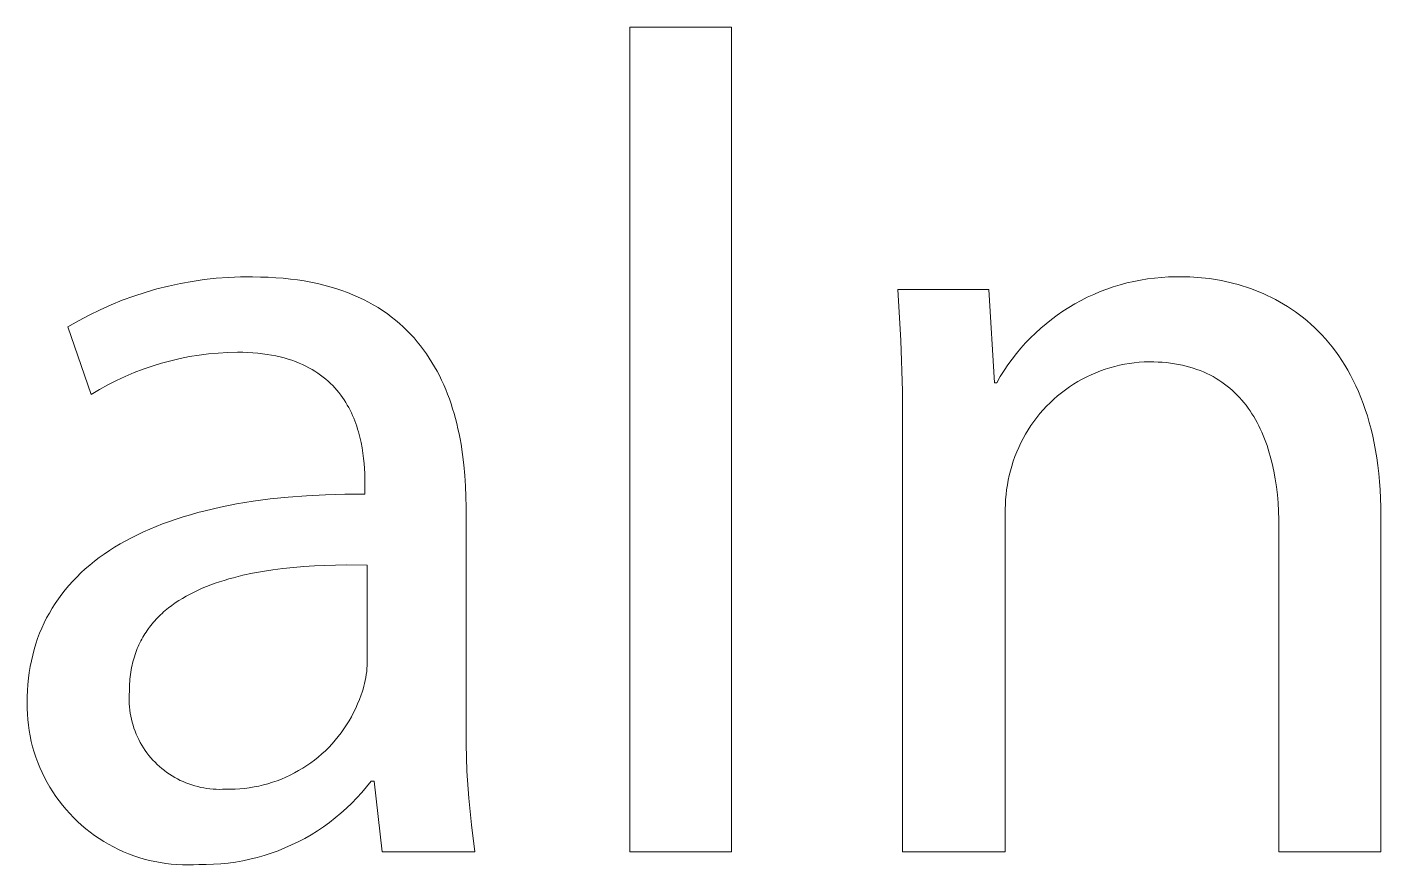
# Model space of a CAD drawing. Header units: millimetres. Extents: x -987 to 2591, y -102 to 2398.
# Drawn here: x 2276.74 to 2318.52, y -42.26 to -16.42 of the extents above; entities that cross this region are included whole.
import ezdxf

# ---------------------------------------------------------------- set-up
doc = ezdxf.new("R2010")
doc.units = ezdxf.units.MM
doc.header["$MEASUREMENT"] = 0
doc.layers.add('Domyślny', color=7, linetype='Continuous', true_color=0x000000)

msp = doc.modelspace()

# ---------------------------------------------------------------- linework, layer by layer
at = {"layer": 'Domyślny', "color": 18, "lineweight": 15, "true_color": 0x000000}
for p, q in [((2295.338, -16.422), (2298.483, -16.422)), ((2295.338, -41.858), (2295.338, -16.422)), ((2298.483, -16.422), (2298.483, -41.858)), ((2281.84, -24.264), (2282.21, -24.211)), ((2282.21, -24.211), (2282.581, -24.171)), ((2282.581, -24.171), (2282.954, -24.144)), ((2282.954, -24.144), (2283.327, -24.13)), ((2283.327, -24.13), (2283.7, -24.128)), ((2283.7, -24.128), (2283.945, -24.131)), ((2283.945, -24.131), (2284.185, -24.139)), ((2284.185, -24.139), (2284.418, -24.152)), ((2284.418, -24.152), (2284.646, -24.17)), ((2284.646, -24.17), (2284.868, -24.193)), ((2284.868, -24.193), (2285.085, -24.221)), ((2285.085, -24.221), (2285.296, -24.253)), ((2310.891, -24.265), (2311.103, -24.223)), ((2311.103, -24.223), (2311.317, -24.189)), ((2311.317, -24.189), (2311.532, -24.161)), ((2311.532, -24.161), (2311.747, -24.141)), ((2311.747, -24.141), (2311.964, -24.128)), ((2311.964, -24.128), (2312.18, -24.123)), ((2312.18, -24.123), (2312.397, -24.125)), ((2312.397, -24.125), (2312.511, -24.126)), ((2312.511, -24.126), (2312.626, -24.129)), ((2312.626, -24.129), (2312.743, -24.134)), ((2312.743, -24.134), (2312.862, -24.142)), ((2312.862, -24.142), (2312.982, -24.153)), ((2312.982, -24.153), (2313.104, -24.165)), ((2313.104, -24.165), (2313.227, -24.18)), ((2313.227, -24.18), (2313.351, -24.198)), ((2313.351, -24.198), (2313.476, -24.219)), ((2313.476, -24.219), (2313.602, -24.242)), ((2280.032, -24.719), (2280.387, -24.603)), ((2280.387, -24.603), (2280.746, -24.5)), ((2280.746, -24.5), (2281.108, -24.409)), ((2281.108, -24.409), (2281.473, -24.33)), ((2281.473, -24.33), (2281.84, -24.264)), ((2285.296, -24.253), (2285.502, -24.291)), ((2285.502, -24.291), (2285.703, -24.333)), ((2285.703, -24.333), (2285.898, -24.379)), ((2285.898, -24.379), (2286.088, -24.43)), ((2286.088, -24.43), (2286.273, -24.485)), ((2286.273, -24.485), (2286.452, -24.545)), ((2286.452, -24.545), (2286.627, -24.609)), ((2286.627, -24.609), (2286.797, -24.677)), ((2303.707, -26.085), (2303.616, -24.518)), ((2303.616, -24.518), (2306.416, -24.518)), ((2306.416, -24.518), (2306.595, -27.389)), ((2309.657, -24.666), (2309.856, -24.582)), ((2309.856, -24.582), (2310.059, -24.504)), ((2310.059, -24.504), (2310.263, -24.434)), ((2310.263, -24.434), (2310.471, -24.371)), ((2310.471, -24.371), (2310.68, -24.314)), ((2310.68, -24.314), (2310.891, -24.265)), ((2313.602, -24.242), (2313.728, -24.268)), ((2313.728, -24.268), (2313.856, -24.297)), ((2313.856, -24.297), (2313.983, -24.329)), ((2313.983, -24.329), (2314.112, -24.364)), ((2314.112, -24.364), (2314.24, -24.401)), ((2314.24, -24.401), (2314.369, -24.443)), ((2314.369, -24.443), (2314.498, -24.487)), ((2314.498, -24.487), (2314.627, -24.535)), ((2314.627, -24.535), (2314.755, -24.586)), ((2314.755, -24.586), (2314.883, -24.64)), ((2314.883, -24.64), (2315.011, -24.698)), ((2278.994, -25.139), (2279.335, -24.987)), ((2279.335, -24.987), (2279.681, -24.847)), ((2279.681, -24.847), (2280.032, -24.719)), ((2286.797, -24.677), (2286.961, -24.748)), ((2286.961, -24.748), (2287.121, -24.824)), ((2287.121, -24.824), (2287.276, -24.904)), ((2287.276, -24.904), (2287.427, -24.987)), ((2287.427, -24.987), (2287.572, -25.074)), ((2308.89, -25.069), (2309.077, -24.958)), ((2309.077, -24.958), (2309.267, -24.854)), ((2309.267, -24.854), (2309.46, -24.757)), ((2309.46, -24.757), (2309.657, -24.666)), ((2315.011, -24.698), (2315.139, -24.76)), ((2315.139, -24.76), (2315.266, -24.825)), ((2315.266, -24.825), (2315.392, -24.894)), ((2315.392, -24.894), (2315.517, -24.966)), ((2315.517, -24.966), (2315.642, -25.043)), ((2315.642, -25.043), (2315.765, -25.123)), ((2278.005, -25.665), (2278.329, -25.478)), ((2278.329, -25.478), (2278.659, -25.303)), ((2278.659, -25.303), (2278.994, -25.139)), ((2287.572, -25.074), (2287.713, -25.165)), ((2287.713, -25.165), (2287.85, -25.259)), ((2287.85, -25.259), (2287.982, -25.357)), ((2287.982, -25.357), (2288.109, -25.458)), ((2288.109, -25.458), (2288.233, -25.562)), ((2308.186, -25.571), (2308.355, -25.437)), ((2308.355, -25.437), (2308.529, -25.308)), ((2308.529, -25.308), (2308.708, -25.185)), ((2308.708, -25.185), (2308.89, -25.069)), ((2315.765, -25.123), (2315.887, -25.208)), ((2315.887, -25.208), (2316.008, -25.296)), ((2316.008, -25.296), (2316.127, -25.389)), ((2316.127, -25.389), (2316.245, -25.486)), ((2278.72, -27.75), (2278.005, -25.665)), ((2288.233, -25.562), (2288.352, -25.669)), ((2288.352, -25.669), (2288.466, -25.779)), ((2288.466, -25.779), (2288.577, -25.893)), ((2288.577, -25.893), (2288.683, -26.009)), ((2307.705, -26.009), (2307.86, -25.858)), ((2307.86, -25.858), (2308.021, -25.712)), ((2308.021, -25.712), (2308.186, -25.571)), ((2316.245, -25.486), (2316.361, -25.587)), ((2316.361, -25.587), (2316.476, -25.693)), ((2316.476, -25.693), (2316.588, -25.802)), ((2316.588, -25.802), (2316.699, -25.917)), ((2288.683, -26.009), (2288.785, -26.128)), ((2288.785, -26.128), (2288.884, -26.25)), ((2288.884, -26.25), (2288.978, -26.374)), ((2303.755, -27.654), (2303.707, -26.085)), ((2307.411, -26.327), (2307.555, -26.165)), ((2307.555, -26.165), (2307.705, -26.009)), ((2316.699, -25.917), (2316.807, -26.036)), ((2316.807, -26.036), (2316.913, -26.159)), ((2316.913, -26.159), (2317.017, -26.288)), ((2317.017, -26.288), (2317.119, -26.421)), ((2281.175, -26.711), (2280.888, -26.788)), ((2281.465, -26.643), (2281.175, -26.711)), ((2281.757, -26.586), (2281.465, -26.643)), ((2282.05, -26.539), (2281.757, -26.586)), ((2282.345, -26.502), (2282.05, -26.539)), ((2282.641, -26.475), (2282.345, -26.502)), ((2282.938, -26.458), (2282.641, -26.475)), ((2283.236, -26.451), (2282.938, -26.458)), ((2283.399, -26.453), (2283.236, -26.451)), ((2283.558, -26.459), (2283.399, -26.453)), ((2283.713, -26.468), (2283.558, -26.459)), ((2283.863, -26.481), (2283.713, -26.468)), ((2284.009, -26.497), (2283.863, -26.481)), ((2284.15, -26.516), (2284.009, -26.497)), ((2284.287, -26.539), (2284.15, -26.516)), ((2284.42, -26.565), (2284.287, -26.539)), ((2284.549, -26.594), (2284.42, -26.565)), ((2284.674, -26.626), (2284.549, -26.594)), ((2284.795, -26.662), (2284.674, -26.626)), ((2284.912, -26.699), (2284.795, -26.662)), ((2285.026, -26.74), (2284.912, -26.699)), ((2288.978, -26.374), (2289.069, -26.501)), ((2289.069, -26.501), (2289.155, -26.63)), ((2289.155, -26.63), (2289.238, -26.762)), ((2307.012, -26.839), (2307.139, -26.664)), ((2307.139, -26.664), (2307.272, -26.493)), ((2307.272, -26.493), (2307.411, -26.327)), ((2317.119, -26.421), (2317.217, -26.559)), ((2317.217, -26.559), (2317.314, -26.701)), ((2317.314, -26.701), (2317.407, -26.849)), ((2280.045, -27.078), (2279.771, -27.194)), ((2280.322, -26.972), (2280.045, -27.078)), ((2280.604, -26.875), (2280.322, -26.972)), ((2280.888, -26.788), (2280.604, -26.875)), ((2285.135, -26.783), (2285.026, -26.74)), ((2285.241, -26.829), (2285.135, -26.783)), ((2285.343, -26.878), (2285.241, -26.829)), ((2285.441, -26.929), (2285.343, -26.878)), ((2285.536, -26.982), (2285.441, -26.929)), ((2285.627, -27.037), (2285.536, -26.982)), ((2285.715, -27.095), (2285.627, -27.037)), ((2285.8, -27.154), (2285.715, -27.095)), ((2285.881, -27.216), (2285.8, -27.154)), ((2289.238, -26.762), (2289.317, -26.896)), ((2289.317, -26.896), (2289.393, -27.032)), ((2289.393, -27.032), (2289.465, -27.171)), ((2306.775, -27.202), (2306.89, -27.018)), ((2306.89, -27.018), (2307.012, -26.839)), ((2309.58, -27.144), (2309.441, -27.21)), ((2309.722, -27.083), (2309.58, -27.144)), ((2309.865, -27.026), (2309.722, -27.083)), ((2310.01, -26.975), (2309.865, -27.026)), ((2310.157, -26.929), (2310.01, -26.975)), ((2310.306, -26.888), (2310.157, -26.929)), ((2310.456, -26.852), (2310.306, -26.888)), ((2310.607, -26.821), (2310.456, -26.852)), ((2310.758, -26.795), (2310.607, -26.821)), ((2310.911, -26.775), (2310.758, -26.795)), ((2311.064, -26.76), (2310.911, -26.775)), ((2311.218, -26.75), (2311.064, -26.76)), ((2311.372, -26.746), (2311.218, -26.75)), ((2311.509, -26.747), (2311.372, -26.746)), ((2311.644, -26.752), (2311.509, -26.747)), ((2311.775, -26.761), (2311.644, -26.752)), ((2311.904, -26.772), (2311.775, -26.761)), ((2312.03, -26.787), (2311.904, -26.772)), ((2312.154, -26.805), (2312.03, -26.787)), ((2312.274, -26.827), (2312.154, -26.805)), ((2312.393, -26.851), (2312.274, -26.827)), ((2312.508, -26.878), (2312.393, -26.851)), ((2312.621, -26.909), (2312.508, -26.878)), ((2312.731, -26.942), (2312.621, -26.909)), ((2312.839, -26.979), (2312.731, -26.942)), ((2312.944, -27.018), (2312.839, -26.979)), ((2313.047, -27.06), (2312.944, -27.018)), ((2313.147, -27.105), (2313.047, -27.06)), ((2313.244, -27.152), (2313.147, -27.105)), ((2313.339, -27.203), (2313.244, -27.152)), ((2317.407, -26.849), (2317.497, -27.002)), ((2317.497, -27.002), (2317.585, -27.16)), ((2279.236, -27.454), (2278.976, -27.598)), ((2279.501, -27.319), (2279.236, -27.454)), ((2279.771, -27.194), (2279.501, -27.319)), ((2285.96, -27.279), (2285.881, -27.216)), ((2286.035, -27.345), (2285.96, -27.279)), ((2286.106, -27.412), (2286.035, -27.345)), ((2286.175, -27.481), (2286.106, -27.412)), ((2286.241, -27.551), (2286.175, -27.481)), ((2286.304, -27.623), (2286.241, -27.551)), ((2289.465, -27.171), (2289.534, -27.311)), ((2289.534, -27.311), (2289.599, -27.453)), ((2289.599, -27.453), (2289.66, -27.598)), ((2306.595, -27.389), (2306.666, -27.389)), ((2306.666, -27.389), (2306.775, -27.202)), ((2308.909, -27.52), (2308.783, -27.609)), ((2309.038, -27.436), (2308.909, -27.52)), ((2309.17, -27.356), (2309.038, -27.436)), ((2309.304, -27.28), (2309.17, -27.356)), ((2309.441, -27.21), (2309.304, -27.28)), ((2313.432, -27.256), (2313.339, -27.203)), ((2313.522, -27.312), (2313.432, -27.256)), ((2313.61, -27.37), (2313.522, -27.312)), ((2313.695, -27.431), (2313.61, -27.37)), ((2313.778, -27.494), (2313.695, -27.431)), ((2313.859, -27.56), (2313.778, -27.494)), ((2313.937, -27.628), (2313.859, -27.56)), ((2317.585, -27.16), (2317.669, -27.323)), ((2317.669, -27.323), (2317.75, -27.491)), ((2317.75, -27.491), (2317.828, -27.665)), ((2278.976, -27.598), (2278.72, -27.75)), ((2286.364, -27.696), (2286.304, -27.623)), ((2286.422, -27.77), (2286.364, -27.696)), ((2286.476, -27.846), (2286.422, -27.77)), ((2286.528, -27.923), (2286.476, -27.846)), ((2286.578, -28.001), (2286.528, -27.923)), ((2289.66, -27.598), (2289.719, -27.744)), ((2289.719, -27.744), (2289.774, -27.891)), ((2289.774, -27.891), (2289.826, -28.04)), ((2303.759, -29.224), (2303.755, -27.654)), ((2308.425, -27.901), (2308.312, -28.006)), ((2308.541, -27.799), (2308.425, -27.901)), ((2308.66, -27.702), (2308.541, -27.799)), ((2308.783, -27.609), (2308.66, -27.702)), ((2314.013, -27.699), (2313.937, -27.628)), ((2314.087, -27.772), (2314.013, -27.699)), ((2314.158, -27.847), (2314.087, -27.772)), ((2314.227, -27.925), (2314.158, -27.847)), ((2314.294, -28.005), (2314.227, -27.925)), ((2317.828, -27.665), (2317.902, -27.844)), ((2317.902, -27.844), (2317.973, -28.028)), ((2286.625, -28.079), (2286.578, -28.001)), ((2286.669, -28.159), (2286.625, -28.079)), ((2286.711, -28.24), (2286.669, -28.159)), ((2286.751, -28.321), (2286.711, -28.24)), ((2286.788, -28.403), (2286.751, -28.321)), ((2286.823, -28.485), (2286.788, -28.403)), ((2289.826, -28.04), (2289.875, -28.191)), ((2289.875, -28.191), (2289.92, -28.343)), ((2289.92, -28.343), (2289.963, -28.497)), ((2307.997, -28.344), (2307.9, -28.464)), ((2308.099, -28.228), (2307.997, -28.344)), ((2308.204, -28.115), (2308.099, -28.228)), ((2308.312, -28.006), (2308.204, -28.115)), ((2314.359, -28.087), (2314.294, -28.005)), ((2314.421, -28.171), (2314.359, -28.087)), ((2314.482, -28.257), (2314.421, -28.171)), ((2314.54, -28.346), (2314.482, -28.257)), ((2314.596, -28.436), (2314.54, -28.346)), ((2317.973, -28.028), (2318.039, -28.219)), ((2318.039, -28.219), (2318.103, -28.414)), ((2286.856, -28.568), (2286.823, -28.485)), ((2286.887, -28.651), (2286.856, -28.568)), ((2286.916, -28.734), (2286.887, -28.651)), ((2286.943, -28.818), (2286.916, -28.734)), ((2286.968, -28.902), (2286.943, -28.818)), ((2289.963, -28.497), (2290.003, -28.652)), ((2290.003, -28.652), (2290.04, -28.808)), ((2290.04, -28.808), (2290.074, -28.965)), ((2307.719, -28.713), (2307.635, -28.842)), ((2307.808, -28.587), (2307.719, -28.713)), ((2307.9, -28.464), (2307.808, -28.587)), ((2314.65, -28.528), (2314.596, -28.436)), ((2314.701, -28.622), (2314.65, -28.528)), ((2314.751, -28.718), (2314.701, -28.622)), ((2314.799, -28.816), (2314.751, -28.718)), ((2314.844, -28.916), (2314.799, -28.816)), ((2318.103, -28.414), (2318.162, -28.616)), ((2318.162, -28.616), (2318.217, -28.823)), ((2318.217, -28.823), (2318.267, -29.035)), ((2286.991, -28.985), (2286.968, -28.902)), ((2287.013, -29.069), (2286.991, -28.985)), ((2287.032, -29.153), (2287.013, -29.069)), ((2287.05, -29.236), (2287.032, -29.153)), ((2287.082, -29.401), (2287.05, -29.236)), ((2290.074, -28.965), (2290.105, -29.123)), ((2290.105, -29.123), (2290.134, -29.282)), ((2303.759, -41.864), (2303.759, -29.224)), ((2307.48, -29.108), (2307.41, -29.245)), ((2307.555, -28.974), (2307.48, -29.108)), ((2307.635, -28.842), (2307.555, -28.974)), ((2314.888, -29.017), (2314.844, -28.916)), ((2314.929, -29.12), (2314.888, -29.017)), ((2314.969, -29.225), (2314.929, -29.12)), ((2315.006, -29.332), (2314.969, -29.225)), ((2318.267, -29.035), (2318.314, -29.254)), ((2287.108, -29.565), (2287.082, -29.401)), ((2287.128, -29.726), (2287.108, -29.565)), ((2290.134, -29.282), (2290.183, -29.602)), ((2290.183, -29.602), (2290.222, -29.925)), ((2307.284, -29.526), (2307.228, -29.67)), ((2307.344, -29.385), (2307.284, -29.526)), ((2307.41, -29.245), (2307.344, -29.385)), ((2315.042, -29.44), (2315.006, -29.332)), ((2315.076, -29.549), (2315.042, -29.44)), ((2315.107, -29.66), (2315.076, -29.549)), ((2315.137, -29.773), (2315.107, -29.66)), ((2318.314, -29.254), (2318.356, -29.479)), ((2318.356, -29.479), (2318.394, -29.71)), ((2287.143, -29.883), (2287.128, -29.726)), ((2287.155, -30.037), (2287.143, -29.883)), ((2287.162, -30.186), (2287.155, -30.037)), ((2290.222, -29.925), (2290.252, -30.25)), ((2307.131, -29.962), (2307.089, -30.106)), ((2307.177, -29.815), (2307.131, -29.962)), ((2307.228, -29.67), (2307.177, -29.815)), ((2315.165, -29.887), (2315.137, -29.773)), ((2315.216, -30.119), (2315.165, -29.887)), ((2318.394, -29.71), (2318.427, -29.947)), ((2318.427, -29.947), (2318.455, -30.189)), ((2287.166, -30.329), (2287.162, -30.186)), ((2287.167, -30.466), (2287.166, -30.329)), ((2287.167, -30.824), (2287.167, -30.466)), ((2290.252, -30.25), (2290.273, -30.576)), ((2307.02, -30.398), (2306.993, -30.545)), ((2307.053, -30.251), (2307.02, -30.398)), ((2307.089, -30.106), (2307.053, -30.251)), ((2315.259, -30.356), (2315.216, -30.119)), ((2315.295, -30.598), (2315.259, -30.356)), ((2318.455, -30.189), (2318.478, -30.439)), ((2318.478, -30.439), (2318.496, -30.694)), ((2284.797, -30.919), (2285.363, -30.875)), ((2285.363, -30.875), (2285.947, -30.844)), ((2285.947, -30.844), (2286.548, -30.827)), ((2286.548, -30.827), (2287.167, -30.824)), ((2290.273, -30.576), (2290.285, -30.902)), ((2290.285, -30.902), (2290.289, -31.229)), ((2306.952, -30.842), (2306.939, -30.991)), ((2306.97, -30.693), (2306.952, -30.842)), ((2306.993, -30.545), (2306.97, -30.693)), ((2315.324, -30.845), (2315.295, -30.598)), ((2315.347, -31.095), (2315.324, -30.845)), ((2318.496, -30.694), (2318.51, -30.956)), ((2282.239, -31.338), (2282.714, -31.228)), ((2282.714, -31.228), (2283.207, -31.131)), ((2283.207, -31.131), (2283.719, -31.047)), ((2283.719, -31.047), (2284.249, -30.976)), ((2284.249, -30.976), (2284.797, -30.919)), ((2290.289, -31.229), (2290.289, -37.71)), ((2306.931, -31.14), (2306.927, -31.29)), ((2306.927, -31.29), (2306.928, -31.44)), ((2306.939, -30.991), (2306.931, -31.14)), ((2315.363, -31.35), (2315.347, -31.095)), ((2318.51, -30.956), (2318.518, -31.224)), ((2318.518, -31.224), (2318.52, -31.499)), ((2280.724, -31.824), (2280.926, -31.745)), ((2280.926, -31.745), (2281.133, -31.669)), ((2281.133, -31.669), (2281.345, -31.596)), ((2281.345, -31.596), (2281.561, -31.527)), ((2281.561, -31.527), (2281.782, -31.461)), ((2281.782, -31.461), (2282.008, -31.397)), ((2282.008, -31.397), (2282.239, -31.338)), ((2306.928, -31.44), (2306.928, -41.864)), ((2315.372, -31.608), (2315.363, -31.35)), ((2315.375, -31.869), (2315.372, -31.608)), ((2318.52, -31.499), (2318.52, -41.864)), ((2279.964, -32.171), (2280.147, -32.08)), ((2280.147, -32.08), (2280.334, -31.991)), ((2280.334, -31.991), (2280.527, -31.906)), ((2280.527, -31.906), (2280.724, -31.824)), ((2315.375, -41.864), (2315.375, -31.869)), ((2279.122, -32.676), (2279.281, -32.569)), ((2279.281, -32.569), (2279.444, -32.465)), ((2279.444, -32.465), (2279.612, -32.364)), ((2279.612, -32.364), (2279.786, -32.266)), ((2279.786, -32.266), (2279.964, -32.171)), ((2278.676, -33.016), (2278.82, -32.899)), ((2278.82, -32.899), (2278.969, -32.786)), ((2278.969, -32.786), (2279.122, -32.676)), ((2278.152, -33.511), (2278.276, -33.383)), ((2278.276, -33.383), (2278.404, -33.257)), ((2278.404, -33.257), (2278.538, -33.135)), ((2278.538, -33.135), (2278.676, -33.016)), ((2283.11, -33.404), (2282.966, -33.444)), ((2283.404, -33.331), (2283.11, -33.404)), ((2283.704, -33.267), (2283.404, -33.331)), ((2284.011, -33.211), (2283.704, -33.267)), ((2284.323, -33.163), (2284.011, -33.211)), ((2284.639, -33.122), (2284.323, -33.163)), ((2284.96, -33.088), (2284.639, -33.122)), ((2285.283, -33.061), (2284.96, -33.088)), ((2285.608, -33.04), (2285.283, -33.061)), ((2285.935, -33.025), (2285.608, -33.04)), ((2286.589, -33.011), (2285.935, -33.025)), ((2287.239, -33.016), (2286.589, -33.011)), ((2287.239, -36.018), (2287.239, -33.016)), ((2277.812, -33.914), (2277.92, -33.777)), ((2277.92, -33.777), (2278.034, -33.642)), ((2278.034, -33.642), (2278.152, -33.511)), ((2282.02, -33.788), (2281.895, -33.847)), ((2282.148, -33.731), (2282.02, -33.788)), ((2282.278, -33.677), (2282.148, -33.731)), ((2282.411, -33.626), (2282.278, -33.677)), ((2282.546, -33.576), (2282.411, -33.626)), ((2282.684, -33.53), (2282.546, -33.576)), ((2282.824, -33.486), (2282.684, -33.53)), ((2282.966, -33.444), (2282.824, -33.486)), ((2277.518, -34.344), (2277.611, -34.198)), ((2277.611, -34.198), (2277.709, -34.054)), ((2277.709, -34.054), (2277.812, -33.914)), ((2281.314, -34.184), (2281.207, -34.26)), ((2281.424, -34.111), (2281.314, -34.184)), ((2281.537, -34.041), (2281.424, -34.111)), ((2281.653, -33.973), (2281.537, -34.041)), ((2281.773, -33.909), (2281.653, -33.973)), ((2281.895, -33.847), (2281.773, -33.909)), ((2277.27, -34.8), (2277.347, -34.645)), ((2277.347, -34.645), (2277.43, -34.493)), ((2277.43, -34.493), (2277.518, -34.344)), ((2280.771, -34.638), (2280.728, -34.684)), ((2280.816, -34.593), (2280.771, -34.638)), ((2280.862, -34.549), (2280.816, -34.593)), ((2280.908, -34.505), (2280.862, -34.549)), ((2280.956, -34.462), (2280.908, -34.505)), ((2281.004, -34.42), (2280.956, -34.462)), ((2281.054, -34.379), (2281.004, -34.42)), ((2281.104, -34.338), (2281.054, -34.379)), ((2281.207, -34.26), (2281.104, -34.338)), ((2277.131, -35.118), (2277.198, -34.958)), ((2277.198, -34.958), (2277.27, -34.8)), ((2280.414, -35.08), (2280.379, -35.134)), ((2280.449, -35.028), (2280.414, -35.08)), ((2280.486, -34.976), (2280.449, -35.028)), ((2280.524, -34.925), (2280.486, -34.976)), ((2280.562, -34.876), (2280.524, -34.925)), ((2280.602, -34.826), (2280.562, -34.876)), ((2280.643, -34.778), (2280.602, -34.826)), ((2280.685, -34.731), (2280.643, -34.778)), ((2280.728, -34.684), (2280.685, -34.731)), ((2276.962, -35.618), (2277.013, -35.448)), ((2277.013, -35.448), (2277.069, -35.282)), ((2277.069, -35.282), (2277.131, -35.118)), ((2280.195, -35.471), (2280.169, -35.53)), ((2280.223, -35.413), (2280.195, -35.471)), ((2280.252, -35.355), (2280.223, -35.413)), ((2280.282, -35.298), (2280.252, -35.355)), ((2280.313, -35.243), (2280.282, -35.298)), ((2280.346, -35.188), (2280.313, -35.243)), ((2280.379, -35.134), (2280.346, -35.188)), ((2276.875, -35.965), (2276.916, -35.79)), ((2276.916, -35.79), (2276.962, -35.618)), ((2280.034, -35.905), (2280.016, -35.971)), ((2280.053, -35.841), (2280.034, -35.905)), ((2280.074, -35.777), (2280.053, -35.841)), ((2280.096, -35.714), (2280.074, -35.777)), ((2280.119, -35.652), (2280.096, -35.714)), ((2280.143, -35.591), (2280.119, -35.652)), ((2280.169, -35.53), (2280.143, -35.591)), ((2276.786, -36.507), (2276.811, -36.324)), ((2276.811, -36.324), (2276.84, -36.143)), ((2276.84, -36.143), (2276.875, -35.965)), ((2279.944, -36.313), (2279.934, -36.385)), ((2279.956, -36.243), (2279.944, -36.313)), ((2279.969, -36.174), (2279.956, -36.243)), ((2279.983, -36.105), (2279.969, -36.174)), ((2279.999, -36.038), (2279.983, -36.105)), ((2280.016, -35.971), (2279.999, -36.038)), ((2287.21, -36.389), (2287.222, -36.297)), ((2287.222, -36.297), (2287.23, -36.204)), ((2287.23, -36.204), (2287.236, -36.111)), ((2287.236, -36.111), (2287.239, -36.018)), ((2276.754, -36.883), (2276.767, -36.693)), ((2276.767, -36.693), (2276.786, -36.507)), ((2279.903, -36.756), (2279.9, -36.833)), ((2279.906, -36.68), (2279.903, -36.756)), ((2279.911, -36.605), (2279.906, -36.68)), ((2279.917, -36.53), (2279.911, -36.605)), ((2279.925, -36.457), (2279.917, -36.53)), ((2279.934, -36.385), (2279.925, -36.457)), ((2287.109, -36.843), (2287.135, -36.754)), ((2287.135, -36.754), (2287.158, -36.663)), ((2287.158, -36.663), (2287.178, -36.573)), ((2287.178, -36.573), (2287.196, -36.481)), ((2287.196, -36.481), (2287.21, -36.389)), ((2276.743, -37.269), (2276.745, -37.074)), ((2276.745, -37.074), (2276.754, -36.883)), ((2279.894, -37.007), (2279.891, -37.103)), ((2279.891, -37.103), (2279.891, -37.199)), ((2279.9, -36.912), (2279.894, -37.007)), ((2279.9, -36.833), (2279.9, -36.912)), ((2286.943, -37.294), (2286.998, -37.157)), ((2286.998, -37.157), (2287.048, -37.019)), ((2287.048, -37.019), (2287.08, -36.931)), ((2287.08, -36.931), (2287.109, -36.843)), ((2276.744, -37.439), (2276.743, -37.269)), ((2276.751, -37.61), (2276.744, -37.439)), ((2279.891, -37.199), (2279.895, -37.295)), ((2279.895, -37.295), (2279.902, -37.391)), ((2279.902, -37.391), (2279.912, -37.486)), ((2279.912, -37.486), (2279.926, -37.581)), ((2279.926, -37.581), (2279.943, -37.676)), ((2286.751, -37.692), (2286.82, -37.562)), ((2286.82, -37.562), (2286.884, -37.429)), ((2286.884, -37.429), (2286.943, -37.294)), ((2276.764, -37.779), (2276.751, -37.61)), ((2276.782, -37.949), (2276.764, -37.779)), ((2276.807, -38.117), (2276.782, -37.949)), ((2279.943, -37.676), (2279.963, -37.769)), ((2279.963, -37.769), (2279.986, -37.863)), ((2279.986, -37.863), (2280.012, -37.955)), ((2280.012, -37.955), (2280.042, -38.046)), ((2286.519, -38.068), (2286.601, -37.945)), ((2286.601, -37.945), (2286.678, -37.82)), ((2286.678, -37.82), (2286.751, -37.692)), ((2290.289, -37.71), (2290.29, -38.542)), ((2276.837, -38.285), (2276.807, -38.117)), ((2276.873, -38.451), (2276.837, -38.285)), ((2280.042, -38.046), (2280.075, -38.136)), ((2280.075, -38.136), (2280.11, -38.225)), ((2280.11, -38.225), (2280.149, -38.313)), ((2280.149, -38.313), (2280.191, -38.399)), ((2280.191, -38.399), (2280.236, -38.484)), ((2286.153, -38.529), (2286.25, -38.418)), ((2286.25, -38.418), (2286.344, -38.305)), ((2286.344, -38.305), (2286.434, -38.188)), ((2286.434, -38.188), (2286.519, -38.068)), ((2276.915, -38.616), (2276.873, -38.451)), ((2276.963, -38.78), (2276.915, -38.616)), ((2277.016, -38.942), (2276.963, -38.78)), ((2280.236, -38.484), (2280.284, -38.568)), ((2280.284, -38.568), (2280.334, -38.649)), ((2280.334, -38.649), (2280.387, -38.729)), ((2280.387, -38.729), (2280.443, -38.807)), ((2280.443, -38.807), (2280.502, -38.883)), ((2285.727, -38.935), (2285.838, -38.839)), ((2285.838, -38.839), (2285.947, -38.739)), ((2285.947, -38.739), (2286.051, -38.636)), ((2286.051, -38.636), (2286.153, -38.529)), ((2290.29, -38.542), (2290.318, -39.373)), ((2277.074, -39.101), (2277.016, -38.942)), ((2277.138, -39.259), (2277.074, -39.101)), ((2277.208, -39.415), (2277.138, -39.259)), ((2280.502, -38.883), (2280.563, -38.957)), ((2280.563, -38.957), (2280.627, -39.028)), ((2280.627, -39.028), (2280.693, -39.098)), ((2280.693, -39.098), (2280.761, -39.165)), ((2280.761, -39.165), (2280.832, -39.23)), ((2280.832, -39.23), (2280.905, -39.292)), ((2285.249, -39.279), (2285.373, -39.199)), ((2285.373, -39.199), (2285.494, -39.115)), ((2285.494, -39.115), (2285.612, -39.027)), ((2285.612, -39.027), (2285.727, -38.935)), ((2277.283, -39.568), (2277.208, -39.415)), ((2277.363, -39.718), (2277.283, -39.568)), ((2280.905, -39.292), (2280.98, -39.352)), ((2280.98, -39.352), (2281.057, -39.409)), ((2281.057, -39.409), (2281.136, -39.464)), ((2281.136, -39.464), (2281.217, -39.516)), ((2281.217, -39.516), (2281.299, -39.565)), ((2281.299, -39.565), (2281.383, -39.611)), ((2281.383, -39.611), (2281.469, -39.654)), ((2281.469, -39.654), (2281.556, -39.694)), ((2284.317, -39.714), (2284.456, -39.666)), ((2284.456, -39.666), (2284.593, -39.613)), ((2284.593, -39.613), (2284.729, -39.555)), ((2284.729, -39.555), (2284.862, -39.493)), ((2284.862, -39.493), (2284.994, -39.426)), ((2284.994, -39.426), (2285.123, -39.355)), ((2285.123, -39.355), (2285.249, -39.279)), ((2287.358, -39.676), (2287.217, -39.854)), ((2287.453, -39.676), (2287.358, -39.676)), ((2287.703, -41.856), (2287.453, -39.676)), ((2290.318, -39.373), (2290.373, -40.203)), ((2277.448, -39.865), (2277.363, -39.718)), ((2277.538, -40.01), (2277.448, -39.865)), ((2277.633, -40.151), (2277.538, -40.01)), ((2281.556, -39.694), (2281.645, -39.731)), ((2281.645, -39.731), (2281.734, -39.766)), ((2281.734, -39.766), (2281.825, -39.797)), ((2281.825, -39.797), (2281.917, -39.825)), ((2281.917, -39.825), (2282.01, -39.849)), ((2282.01, -39.849), (2282.103, -39.871)), ((2282.103, -39.871), (2282.197, -39.889)), ((2282.197, -39.889), (2282.292, -39.904)), ((2282.292, -39.904), (2282.387, -39.916)), ((2282.387, -39.916), (2282.483, -39.925)), ((2282.483, -39.925), (2282.579, -39.93)), ((2282.579, -39.93), (2282.675, -39.932)), ((2282.675, -39.932), (2282.77, -39.93)), ((2282.77, -39.93), (2282.866, -39.926)), ((2282.866, -39.926), (2283.014, -39.927)), ((2283.014, -39.927), (2283.161, -39.923)), ((2283.161, -39.923), (2283.308, -39.915)), ((2283.308, -39.915), (2283.455, -39.901)), ((2283.455, -39.901), (2283.601, -39.882)), ((2283.601, -39.882), (2283.746, -39.858)), ((2283.746, -39.858), (2283.89, -39.829)), ((2283.89, -39.829), (2284.034, -39.796)), ((2284.034, -39.796), (2284.176, -39.757)), ((2284.176, -39.757), (2284.317, -39.714)), ((2287.071, -40.027), (2286.919, -40.196)), ((2287.217, -39.854), (2287.071, -40.027)), ((2277.733, -40.289), (2277.633, -40.151)), ((2277.838, -40.423), (2277.733, -40.289)), ((2277.947, -40.554), (2277.838, -40.423)), ((2286.597, -40.515), (2286.428, -40.667)), ((2286.76, -40.358), (2286.597, -40.515)), ((2286.919, -40.196), (2286.76, -40.358)), ((2290.373, -40.203), (2290.454, -41.031)), ((2278.061, -40.681), (2277.947, -40.554)), ((2278.178, -40.804), (2278.061, -40.681)), ((2278.301, -40.922), (2278.178, -40.804)), ((2278.427, -41.037), (2278.301, -40.922)), ((2286.253, -40.812), (2286.074, -40.951)), ((2286.428, -40.667), (2286.253, -40.812)), ((2278.557, -41.147), (2278.427, -41.037)), ((2278.69, -41.252), (2278.557, -41.147)), ((2278.828, -41.353), (2278.69, -41.252)), ((2278.968, -41.449), (2278.828, -41.353)), ((2285.509, -41.33), (2285.312, -41.443)), ((2285.702, -41.21), (2285.509, -41.33)), ((2285.89, -41.084), (2285.702, -41.21)), ((2286.074, -40.951), (2285.89, -41.084)), ((2290.454, -41.031), (2290.563, -41.856)), ((2279.112, -41.54), (2278.968, -41.449)), ((2279.259, -41.626), (2279.112, -41.54)), ((2279.409, -41.707), (2279.259, -41.626)), ((2279.561, -41.783), (2279.409, -41.707)), ((2284.699, -41.74), (2284.489, -41.824)), ((2284.907, -41.648), (2284.699, -41.74)), ((2285.111, -41.549), (2284.907, -41.648)), ((2285.312, -41.443), (2285.111, -41.549)), ((2279.716, -41.854), (2279.561, -41.783)), ((2279.874, -41.919), (2279.716, -41.854)), ((2280.033, -41.978), (2279.874, -41.919)), ((2280.195, -42.033), (2280.033, -41.978)), ((2280.358, -42.081), (2280.195, -42.033)), ((2280.523, -42.124), (2280.358, -42.081)), ((2280.689, -42.161), (2280.523, -42.124)), ((2280.856, -42.192), (2280.689, -42.161)), ((2281.025, -42.218), (2280.856, -42.192)), ((2283.175, -42.173), (2282.95, -42.204)), ((2283.399, -42.134), (2283.175, -42.173)), ((2283.621, -42.087), (2283.399, -42.134)), ((2283.841, -42.033), (2283.621, -42.087)), ((2284.059, -41.971), (2283.841, -42.033)), ((2284.275, -41.901), (2284.059, -41.971)), ((2284.489, -41.824), (2284.275, -41.901)), ((2290.563, -41.856), (2287.703, -41.856)), ((2298.483, -41.858), (2295.338, -41.858)), ((2306.928, -41.864), (2303.759, -41.864)), ((2318.52, -41.864), (2315.375, -41.864)), ((2281.194, -42.238), (2281.025, -42.218)), ((2281.364, -42.252), (2281.194, -42.238)), ((2281.534, -42.26), (2281.364, -42.252)), ((2281.704, -42.262), (2281.534, -42.26)), ((2281.874, -42.258), (2281.704, -42.262)), ((2282.044, -42.249), (2281.874, -42.258)), ((2282.271, -42.25), (2282.044, -42.249)), ((2282.498, -42.242), (2282.271, -42.25)), ((2282.724, -42.227), (2282.498, -42.242)), ((2282.95, -42.204), (2282.724, -42.227))]:
    msp.add_line(p, q, dxfattribs=at)

doc.saveas('drawing.dxf')
